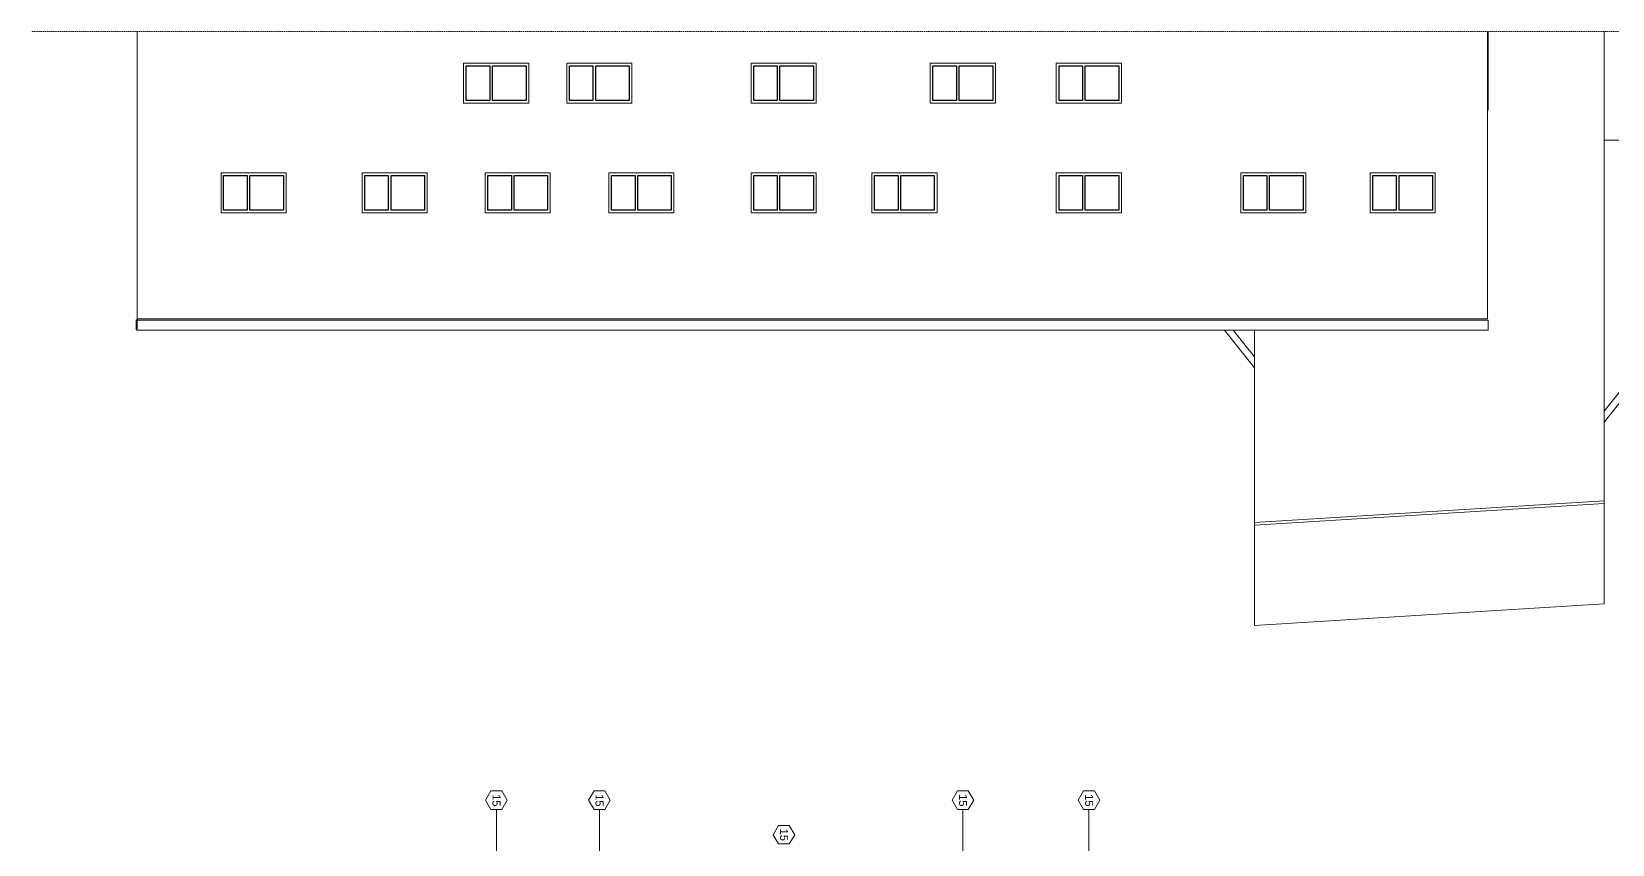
# Model space of a CAD drawing. Header units: inches. Extents: x -4858 to 2593, y -3513 to 2619.
# Drawn here: x -1656 to 93, y 1720 to 2619 of the extents above; entities that cross this region are included whole.
import ezdxf

# ---------------------------------------------------------------- set-up
doc = ezdxf.new("R2010")
doc.units = ezdxf.units.IN
doc.header["$MEASUREMENT"] = 0
doc.linetypes.add('Dash 1_16_', pattern=[0.125, 0.0625, -0.0625])
for name, color, linetype, lineweight in [('A-DOOR', 31, 'Continuous', 30), ('A-DOOR-FRAM', 31, 'Continuous', 13), ('A-GLAZ', 151, 'Continuous', 30), ('A-GLAZ-IDEN', 152, 'Continuous', 9), ('A-ROOF', 132, 'Continuous', 13), ('A-ROOF-OTLN', 132, 'Continuous', 9), ('A-WALL', 113, 'Continuous', 13), ('C-TOPO', 7, 'Dash 1_16_', 9)]:
    doc.layers.add(name, color=color, linetype=linetype, lineweight=lineweight)
doc.styles.add('Arial_1', font='Arial.ttf', dxfattribs={"height": 8.851796})

# ---------------------------------------------------------------- blocks, each defined once
blk = doc.blocks.new('Window Tag - Window Tag-41068-Level 1 New')
at = {"layer": 'A-GLAZ-IDEN'}
for p, q in [((0, 0.125), (-0.107, 0.062)), ((-0.107, 0.062), (-0.107, -0.062)), ((0, 0.125), (0.107, 0.062)), ((0.107, 0.062), (0.107, -0.062)), ((-0.107, -0.062), (0, -0.125)), ((0, -0.125), (0.107, -0.062))]:
    blk.add_line(p, q, dxfattribs=at)
blk = doc.blocks.new('Double-Glass 1 - 72_ x 84_-106700-West')
at = {"layer": 'A-DOOR-FRAM', "color": 8}
for p in [(-673.9, 0), (-672.9, 87)]:
    blk.add_line(p, (-673.9, 87), dxfattribs=at)

msp = doc.modelspace()

# ---------------------------------------------------------------- linework, layer by layer
at = {"layer": 'A-GLAZ'}
for points in [[(-1148.9, 2543), (-1174.9, 2543), (-1174.9, 2581.4), (-1148.9, 2581.4)], [(-1108.7, 2543), (-1145.9, 2543), (-1145.9, 2581.4), (-1108.7, 2581.4)], [(-1034.7, 2543), (-1060.7, 2543), (-1060.7, 2581.4), (-1034.7, 2581.4)], [(-994.6, 2543), (-1031.7, 2543), (-1031.7, 2581.4), (-994.6, 2581.4)], [(-830.8, 2543), (-856.8, 2543), (-856.8, 2581.4), (-830.8, 2581.4)], [(-790.7, 2543), (-827.8, 2543), (-827.8, 2581.4), (-790.7, 2581.4)], [(-632.6, 2543), (-658.6, 2543), (-658.6, 2581.4), (-632.6, 2581.4)], [(-592.5, 2543), (-629.6, 2543), (-629.6, 2581.4), (-592.5, 2581.4)], [(-493.1, 2543), (-519.1, 2543), (-519.1, 2581.4), (-493.1, 2581.4)], [(-453, 2543), (-490.1, 2543), (-490.1, 2581.4), (-453, 2581.4)], [(-1417.2, 2421.6), (-1443.3, 2421.6), (-1443.3, 2460), (-1417.2, 2460)], [(-1377.1, 2421.6), (-1414.2, 2421.6), (-1414.2, 2460), (-1377.1, 2460)], [(-1261.1, 2421.6), (-1287.1, 2421.6), (-1287.1, 2460), (-1261.1, 2460)], [(-1221, 2421.6), (-1258.1, 2421.6), (-1258.1, 2460), (-1221, 2460)], [(-1125, 2421.6), (-1151, 2421.6), (-1151, 2460), (-1125, 2460)], [(-1084.9, 2421.6), (-1122, 2421.6), (-1122, 2460), (-1084.9, 2460)], [(-988.2, 2421.6), (-1014.2, 2421.6), (-1014.2, 2460), (-988.2, 2460)], [(-948.1, 2421.6), (-985.2, 2421.6), (-985.2, 2460), (-948.1, 2460)], [(-830.8, 2421.6), (-856.8, 2421.6), (-856.8, 2460), (-830.8, 2460)], [(-790.7, 2421.6), (-827.8, 2421.6), (-827.8, 2460), (-790.7, 2460)], [(-697.2, 2421.6), (-723.3, 2421.6), (-723.3, 2460), (-697.2, 2460)], [(-657.1, 2421.6), (-694.2, 2421.6), (-694.2, 2460), (-657.1, 2460)], [(-493.1, 2421.6), (-519.1, 2421.6), (-519.1, 2460), (-493.1, 2460)], [(-453, 2421.6), (-490.1, 2421.6), (-490.1, 2460), (-453, 2460)], [(-289.1, 2421.6), (-315.1, 2421.6), (-315.1, 2460), (-289.1, 2460)], [(-249, 2421.6), (-286.1, 2421.6), (-286.1, 2460), (-249, 2460)], [(-146, 2421.6), (-172, 2421.6), (-172, 2460), (-146, 2460)], [(-105.9, 2421.6), (-143, 2421.6), (-143, 2460), (-105.9, 2460)]]:
    msp.add_lwpolyline(points, close=True, dxfattribs=at)
at = {"layer": 'A-GLAZ-IDEN'}
for p, q in [((-1141.6, 1709.4), (-1141.6, 1758.3)), ((-1027.6, 1709.4), (-1027.6, 1758.3)), ((-625.5, 1709.4), (-625.5, 1758.3)), ((-486, 1709.4), (-486, 1758.3))]:
    msp.add_line(p, q, dxfattribs=at)
at = {"layer": 'A-ROOF'}
for p, q in [((171.3, 2308.3), (83.9, 2199.1)), ((83.9, 2187.1), (171.3, 2296.4)), ((-335.9, 2288.7), (-302.8, 2247.1)), ((-302.8, 2259.1), (-326.3, 2288.7)), ((83.8, 2099.9), (-302.8, 2075.8)), ((-302.6, 2072.8), (84, 2096.9)), ((84, 1985.8), (-302.8, 1961.9))]:
    msp.add_line(p, q, dxfattribs=at)
at = {"layer": 'A-ROOF-OTLN'}
for p, q in [((-1539.1, 2300.2), (-1539.9, 2300.2)), ((-1539.9, 2300.2), (-1539.9, 2289)), ((-1539.1, 2300.4), (-1539.2, 2300.4)), ((-1539.2, 2300.4), (-1539.2, 2300.2)), ((-1539.1, 2300.4), (-1539.2, 2300.4)), ((-1539.1, 2300), (-44.5, 2300)), ((-44.5, 2300), (-44.5, 2288.7)), ((-1539.9, 2289), (-1539.1, 2289)), ((-44.5, 2288.7), (-1539.1, 2288.7))]:
    msp.add_line(p, q, dxfattribs=at)
at = {"layer": 'A-WALL'}
for p, q in [((-1539.1, 2288.7), (-1539.1, 2619.2)), ((-45.2, 2301.2), (-45.2, 2619.2)), ((83.8, 2619.2), (84, 1985.8)), ((83.8, 2499.1), (141.2, 2499.1)), ((-1539.1, 2301.2), (-45.2, 2301.2)), ((-302.8, 1961.9), (-302.8, 2288.7))]:
    msp.add_line(p, q, dxfattribs=at)
for points in [[(-1105.8, 2540), (-1177.9, 2540), (-1177.9, 2584.4), (-1105.8, 2584.4)], [(-991.6, 2540), (-1063.7, 2540), (-1063.7, 2584.4), (-991.6, 2584.4)], [(-787.7, 2540), (-859.8, 2540), (-859.8, 2584.4), (-787.7, 2584.4)], [(-589.5, 2540), (-661.6, 2540), (-661.6, 2584.4), (-589.5, 2584.4)], [(-450, 2540), (-522.1, 2540), (-522.1, 2584.4), (-450, 2584.4)], [(-1374.1, 2418.6), (-1446.2, 2418.6), (-1446.2, 2463), (-1374.1, 2463)], [(-1218, 2418.6), (-1290.1, 2418.6), (-1290.1, 2463), (-1218, 2463)], [(-1081.9, 2418.6), (-1154, 2418.6), (-1154, 2463), (-1081.9, 2463)], [(-945.1, 2418.6), (-1017.2, 2418.6), (-1017.2, 2463), (-945.1, 2463)], [(-787.7, 2418.6), (-859.8, 2418.6), (-859.8, 2463), (-787.7, 2463)], [(-654.1, 2418.6), (-726.2, 2418.6), (-726.2, 2463), (-654.1, 2463)], [(-450, 2418.6), (-522.1, 2418.6), (-522.1, 2463), (-450, 2463)], [(-246, 2418.6), (-318.1, 2418.6), (-318.1, 2463), (-246, 2463)], [(-102.9, 2418.6), (-175, 2418.6), (-175, 2463), (-102.9, 2463)]]:
    msp.add_lwpolyline(points, close=True, dxfattribs=at)
at = {"layer": 'C-TOPO'}
msp.add_line((197.3, 2619.2), (-1655.7, 2619.2), dxfattribs=at)

# ---------------------------------------------------------------- block references
at = {"layer": 'A-DOOR', "rotation": 180}
msp.add_blockref('Double-Glass 1 - 72_ x 84_-106700-West', (-718.1, 2619.2), dxfattribs=at)
at = {"layer": 'A-GLAZ-IDEN', "xscale": 95.99999999999994, "yscale": 95.99999999999994, "zscale": 95.99999999999994, "rotation": 270}
for p in [(-1141.6, 1768.6), (-1027.6, 1768.6), (-625.5, 1768.6), (-486, 1768.6), (-823.5, 1730.4)]:
    msp.add_blockref('Window Tag - Window Tag-41068-Level 1 New', p, dxfattribs=at)

# ---------------------------------------------------------------- texts
at = {"layer": 'A-GLAZ-IDEN', "char_height": 8.85, "width": 16.416, "attachment_point": 2, "rotation": 270, "line_spacing_factor": 0.938532, "style": 'Arial_1'}
for insert in [(-1137, 1768.5), (-1023, 1768.5), (-620.9, 1768.5), (-481.4, 1768.5), (-818.9, 1730.3)]:
    msp.add_mtext('15', dxfattribs=dict(at, insert=insert))

doc.saveas('drawing.dxf')
